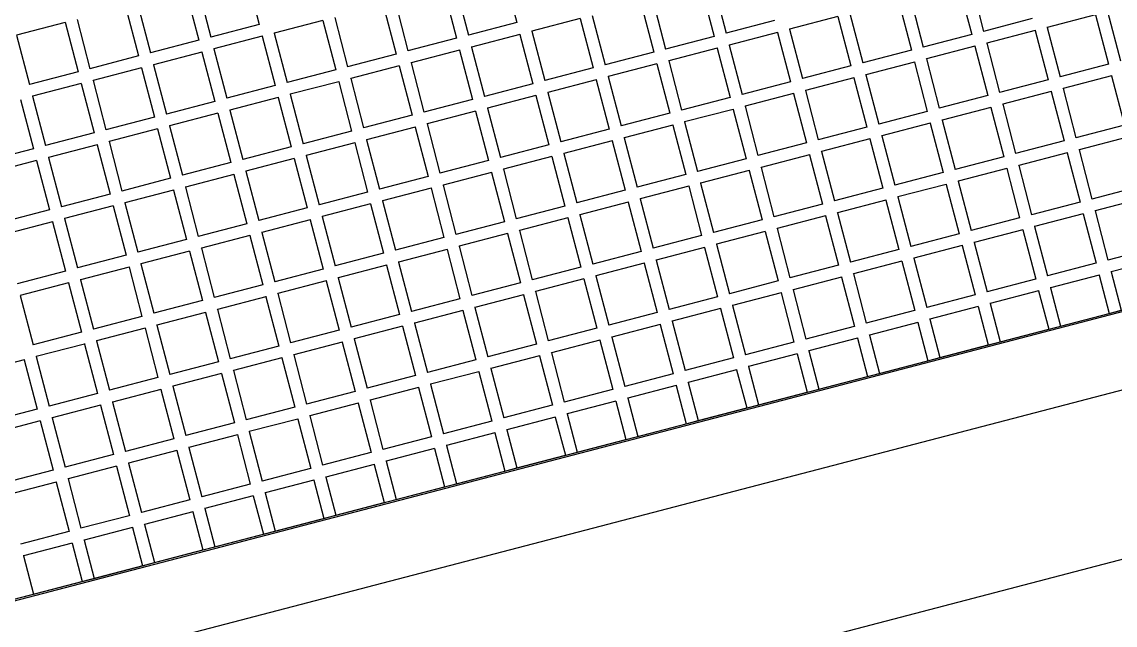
# Model space of a CAD drawing. Header units: inches. Extents: x -1841 to -80, y -100 to 1021.
# Drawn here: x -742.658 to -741.509, y 405.287 to 405.922 of the extents above; entities that cross this region are included whole.
import ezdxf

# ---------------------------------------------------------------- set-up
doc = ezdxf.new("R2010")
doc.units = ezdxf.units.IN
doc.header["$MEASUREMENT"] = 0
doc.layers.add('Edges', color=7, linetype='Continuous')

# ---------------------------------------------------------------- blocks, each defined once
blk = doc.blocks.new('infrared patio heater fr')
at = {"layer": 'Edges'}
for p, q in [((-50, 10.889), (50, 10.889)), ((-40, 8.228), (40, 8.228)), ((-40, 6.998), (40, 6.998)), ((38, 6.971), (-38, 6.971)), ((-21.9, 6.329), (-21.9, 6.971)), ((-21.701, 6.971), (-21.9, 6.971)), ((-21.699, 6.329), (-21.701, 6.971)), ((-20.887, 6.971), (-21.701, 6.971)), ((-20.887, 6.329), (-20.887, 6.971)), ((-20.687, 6.971), (-20.887, 6.971)), ((-20.686, 6.329), (-20.687, 6.971)), ((-19.874, 6.971), (-20.687, 6.971)), ((-19.874, 6.329), (-19.874, 6.971)), ((-19.674, 6.971), (-19.874, 6.971)), ((-19.673, 6.329), (-19.674, 6.971)), ((-18.86, 6.971), (-19.674, 6.971)), ((-18.86, 6.329), (-18.86, 6.971)), ((-18.661, 6.971), (-18.86, 6.971)), ((-18.659, 6.329), (-18.661, 6.971)), ((-17.847, 6.971), (-18.661, 6.971)), ((-17.847, 6.329), (-17.847, 6.971)), ((-17.647, 6.971), (-17.847, 6.971)), ((-17.646, 6.329), (-17.647, 6.971)), ((-16.834, 6.971), (-17.647, 6.971)), ((-16.834, 6.329), (-16.834, 6.971)), ((-16.634, 6.971), (-16.834, 6.971)), ((-16.633, 6.329), (-16.634, 6.971)), ((-15.82, 6.971), (-16.634, 6.971)), ((-15.82, 6.329), (-15.82, 6.971)), ((-15.621, 6.971), (-15.82, 6.971)), ((-15.619, 6.329), (-15.621, 6.971)), ((-14.807, 6.971), (-15.621, 6.971)), ((-14.807, 6.329), (-14.807, 6.971)), ((-14.607, 6.971), (-14.807, 6.971)), ((-14.606, 6.329), (-14.607, 6.971)), ((-13.794, 6.971), (-14.607, 6.971)), ((-13.794, 6.329), (-13.794, 6.971)), ((-13.594, 6.971), (-13.794, 6.971)), ((-13.593, 6.329), (-13.594, 6.971)), ((-12.78, 6.971), (-13.594, 6.971)), ((-12.78, 6.329), (-12.78, 6.971)), ((-12.581, 6.971), (-12.78, 6.971)), ((-12.579, 6.329), (-12.581, 6.971)), ((-11.767, 6.971), (-12.581, 6.971)), ((-11.767, 6.329), (-11.767, 6.971)), ((-11.567, 6.971), (-11.767, 6.971)), ((-11.566, 6.329), (-11.567, 6.971)), ((-10.754, 6.971), (-11.567, 6.971)), ((-10.754, 6.329), (-10.754, 6.971)), ((-10.554, 6.971), (-10.754, 6.971)), ((-10.553, 6.329), (-10.554, 6.971)), ((-9.74, 6.971), (-10.554, 6.971)), ((-9.74, 6.329), (-9.74, 6.971)), ((-9.541, 6.971), (-9.74, 6.971)), ((-9.539, 6.329), (-9.541, 6.971)), ((-8.727, 6.971), (-9.541, 6.971)), ((-8.727, 6.329), (-8.727, 6.971)), ((-8.527, 6.971), (-8.727, 6.971)), ((-8.526, 6.329), (-8.527, 6.971)), ((-7.714, 6.971), (-8.527, 6.971)), ((-7.714, 6.329), (-7.714, 6.971)), ((-7.514, 6.971), (-7.714, 6.971)), ((-7.513, 6.329), (-7.514, 6.971)), ((-6.7, 6.971), (-7.514, 6.971)), ((-6.7, 6.329), (-6.7, 6.971)), ((-6.501, 6.971), (-6.7, 6.971)), ((-6.499, 6.329), (-6.501, 6.971)), ((-5.687, 6.971), (-6.501, 6.971)), ((-5.687, 6.329), (-5.687, 6.971)), ((-5.487, 6.971), (-5.687, 6.971)), ((-5.486, 6.329), (-5.487, 6.971)), ((-4.674, 6.971), (-5.487, 6.971)), ((-4.674, 6.329), (-4.674, 6.971)), ((-4.474, 6.971), (-4.674, 6.971)), ((-4.473, 6.329), (-4.474, 6.971)), ((-3.66, 6.971), (-4.474, 6.971)), ((-3.66, 6.329), (-3.66, 6.971)), ((-3.461, 6.971), (-3.66, 6.971)), ((-22.713, 6.329), (-21.9, 6.329)), ((-21.9, 6.318), (-21.9, 6.329)), ((-21.701, 6.325), (-21.699, 6.329)), ((-21.699, 6.329), (-20.887, 6.329)), ((-20.887, 6.318), (-20.887, 6.329)), ((-20.687, 6.325), (-20.686, 6.329)), ((-20.686, 6.329), (-19.874, 6.329)), ((-19.874, 6.318), (-19.874, 6.329)), ((-19.674, 6.325), (-19.673, 6.329)), ((-19.673, 6.329), (-18.86, 6.329)), ((-18.86, 6.318), (-18.86, 6.329)), ((-18.661, 6.325), (-18.659, 6.329)), ((-18.659, 6.329), (-17.847, 6.329)), ((-17.847, 6.318), (-17.847, 6.329)), ((-17.647, 6.325), (-17.646, 6.329)), ((-17.646, 6.329), (-16.834, 6.329)), ((-16.834, 6.318), (-16.834, 6.329)), ((-16.634, 6.325), (-16.633, 6.329)), ((-16.633, 6.329), (-15.82, 6.329)), ((-15.82, 6.318), (-15.82, 6.329)), ((-15.621, 6.325), (-15.619, 6.329)), ((-15.619, 6.329), (-14.807, 6.329)), ((-14.807, 6.318), (-14.807, 6.329)), ((-14.607, 6.325), (-14.606, 6.329)), ((-14.606, 6.329), (-13.794, 6.329)), ((-13.794, 6.318), (-13.794, 6.329)), ((-13.594, 6.325), (-13.593, 6.329)), ((-13.593, 6.329), (-12.78, 6.329)), ((-12.78, 6.318), (-12.78, 6.329)), ((-12.581, 6.325), (-12.579, 6.329)), ((-12.579, 6.329), (-11.767, 6.329)), ((-11.767, 6.318), (-11.767, 6.329)), ((-11.567, 6.325), (-11.566, 6.329)), ((-11.566, 6.329), (-10.754, 6.329)), ((-10.754, 6.318), (-10.754, 6.329)), ((-10.554, 6.325), (-10.553, 6.329)), ((-10.553, 6.329), (-9.74, 6.329)), ((-9.74, 6.318), (-9.74, 6.329)), ((-9.541, 6.325), (-9.539, 6.329)), ((-9.539, 6.329), (-8.727, 6.329)), ((-8.727, 6.318), (-8.727, 6.329)), ((-8.527, 6.325), (-8.526, 6.329)), ((-8.526, 6.329), (-7.714, 6.329)), ((-7.714, 6.318), (-7.714, 6.329)), ((-7.514, 6.325), (-7.513, 6.329)), ((-7.513, 6.329), (-6.7, 6.329)), ((-6.7, 6.318), (-6.7, 6.329)), ((-6.501, 6.325), (-6.499, 6.329)), ((-6.499, 6.329), (-5.687, 6.329)), ((-5.687, 6.318), (-5.687, 6.329)), ((-5.487, 6.325), (-5.486, 6.329)), ((-5.486, 6.329), (-4.674, 6.329)), ((-4.674, 6.318), (-4.674, 6.329)), ((-4.474, 6.325), (-4.473, 6.329)), ((-4.473, 6.329), (-3.66, 6.329)), ((-3.66, 6.318), (-3.66, 6.329)), ((-22.711, 6.131), (-21.9, 6.131)), ((-21.9, 5.303), (-21.9, 6.131)), ((-21.699, 5.303), (-21.701, 6.131)), ((-21.698, 6.131), (-20.887, 6.131)), ((-20.887, 5.303), (-20.887, 6.131)), ((-20.686, 5.303), (-20.688, 6.131)), ((-20.685, 6.131), (-19.874, 6.131)), ((-19.874, 5.303), (-19.874, 6.131)), ((-19.673, 5.303), (-19.674, 6.131)), ((-19.671, 6.131), (-18.86, 6.131)), ((-18.86, 5.303), (-18.86, 6.131)), ((-18.659, 5.303), (-18.661, 6.131)), ((-18.658, 6.131), (-17.847, 6.131)), ((-17.847, 5.303), (-17.847, 6.131)), ((-17.646, 5.303), (-17.647, 6.131)), ((-17.645, 6.131), (-16.834, 6.131)), ((-16.834, 5.303), (-16.834, 6.131)), ((-16.633, 5.303), (-16.634, 6.131)), ((-16.631, 6.131), (-15.82, 6.131)), ((-15.82, 5.303), (-15.82, 6.131)), ((-15.619, 5.303), (-15.621, 6.131)), ((-15.618, 6.131), (-14.807, 6.131)), ((-14.807, 5.303), (-14.807, 6.131)), ((-14.606, 5.303), (-14.607, 6.131)), ((-14.605, 6.131), (-13.794, 6.131)), ((-13.794, 5.303), (-13.794, 6.131)), ((-13.593, 5.303), (-13.594, 6.131)), ((-13.591, 6.131), (-12.78, 6.131)), ((-12.78, 5.303), (-12.78, 6.131)), ((-12.579, 5.303), (-12.581, 6.131)), ((-12.578, 6.131), (-11.767, 6.131)), ((-11.767, 5.303), (-11.767, 6.131)), ((-11.566, 5.303), (-11.567, 6.131)), ((-11.565, 6.131), (-10.754, 6.131)), ((-10.754, 5.303), (-10.754, 6.131)), ((-10.553, 5.303), (-10.554, 6.131)), ((-10.551, 6.131), (-9.74, 6.131)), ((-9.74, 5.303), (-9.74, 6.131)), ((-9.539, 5.303), (-9.541, 6.131)), ((-9.538, 6.131), (-8.727, 6.131)), ((-8.727, 5.303), (-8.727, 6.131)), ((-8.526, 5.303), (-8.527, 6.131)), ((-8.525, 6.131), (-7.714, 6.131)), ((-7.714, 5.303), (-7.714, 6.131)), ((-7.513, 5.303), (-7.514, 6.131)), ((-7.511, 6.131), (-6.7, 6.131)), ((-6.7, 5.303), (-6.7, 6.131)), ((-6.499, 5.303), (-6.501, 6.131)), ((-6.498, 6.131), (-5.687, 6.131)), ((-5.687, 5.303), (-5.687, 6.131)), ((-5.486, 5.303), (-5.487, 6.131)), ((-5.485, 6.131), (-4.674, 6.131)), ((-4.674, 5.303), (-4.674, 6.131)), ((-4.473, 5.303), (-4.474, 6.131)), ((-4.471, 6.131), (-3.66, 6.131)), ((-22.713, 5.303), (-21.9, 5.303)), ((-21.9, 5.295), (-21.9, 5.303)), ((-21.701, 5.299), (-21.699, 5.303)), ((-21.699, 5.303), (-20.887, 5.303)), ((-20.887, 5.293), (-20.887, 5.303)), ((-20.687, 5.299), (-20.686, 5.303)), ((-20.686, 5.303), (-19.874, 5.303)), ((-19.874, 5.295), (-19.874, 5.303)), ((-19.674, 5.299), (-19.673, 5.303)), ((-19.673, 5.303), (-18.86, 5.303)), ((-18.86, 5.295), (-18.86, 5.303)), ((-18.661, 5.299), (-18.659, 5.303)), ((-18.659, 5.303), (-17.847, 5.303)), ((-17.847, 5.295), (-17.847, 5.303)), ((-17.647, 5.299), (-17.646, 5.303)), ((-17.646, 5.303), (-16.834, 5.303)), ((-16.834, 5.293), (-16.834, 5.303)), ((-16.634, 5.299), (-16.633, 5.303)), ((-16.633, 5.303), (-15.82, 5.303)), ((-15.82, 5.293), (-15.82, 5.303)), ((-15.621, 5.299), (-15.619, 5.303)), ((-15.619, 5.303), (-14.807, 5.303)), ((-14.807, 5.293), (-14.807, 5.303)), ((-14.607, 5.299), (-14.606, 5.303)), ((-14.606, 5.303), (-13.794, 5.303)), ((-13.794, 5.293), (-13.794, 5.303)), ((-13.594, 5.299), (-13.593, 5.303)), ((-13.593, 5.303), (-12.78, 5.303)), ((-12.78, 5.295), (-12.78, 5.303)), ((-12.581, 5.299), (-12.579, 5.303)), ((-12.579, 5.303), (-11.767, 5.303)), ((-11.767, 5.293), (-11.767, 5.303)), ((-11.567, 5.299), (-11.566, 5.303)), ((-11.566, 5.303), (-10.754, 5.303)), ((-10.754, 5.295), (-10.754, 5.303)), ((-10.554, 5.299), (-10.553, 5.303)), ((-10.553, 5.303), (-9.74, 5.303)), ((-9.74, 5.295), (-9.74, 5.303)), ((-9.541, 5.299), (-9.539, 5.303)), ((-9.539, 5.303), (-8.727, 5.303)), ((-8.727, 5.295), (-8.727, 5.303)), ((-8.527, 5.299), (-8.526, 5.303)), ((-8.526, 5.303), (-7.714, 5.303)), ((-7.714, 5.295), (-7.714, 5.303)), ((-7.514, 5.299), (-7.513, 5.303)), ((-7.513, 5.303), (-6.7, 5.303)), ((-6.7, 5.295), (-6.7, 5.303)), ((-6.501, 5.299), (-6.499, 5.303)), ((-6.499, 5.303), (-5.687, 5.303)), ((-5.687, 5.295), (-5.687, 5.303)), ((-5.487, 5.299), (-5.486, 5.303)), ((-5.486, 5.303), (-4.674, 5.303)), ((-4.674, 5.295), (-4.674, 5.303)), ((-4.474, 5.299), (-4.473, 5.303)), ((-4.473, 5.303), (-3.66, 5.303)), ((-22.714, 5.105), (-21.9, 5.105)), ((-21.9, 4.277), (-21.9, 5.105)), ((-21.701, 5.105), (-20.887, 5.105)), ((-21.699, 4.277), (-21.701, 5.105)), ((-20.887, 4.277), (-20.887, 5.105)), ((-20.687, 5.105), (-19.874, 5.105)), ((-20.686, 4.277), (-20.687, 5.105)), ((-19.874, 4.277), (-19.874, 5.105)), ((-19.674, 5.105), (-18.86, 5.105)), ((-19.673, 4.277), (-19.674, 5.105)), ((-18.86, 4.277), (-18.86, 5.105)), ((-18.661, 5.105), (-17.847, 5.105)), ((-18.659, 4.277), (-18.661, 5.105)), ((-17.847, 4.277), (-17.847, 5.105)), ((-17.647, 5.105), (-16.834, 5.105)), ((-17.646, 4.277), (-17.647, 5.105)), ((-16.834, 4.277), (-16.834, 5.105)), ((-16.634, 5.105), (-15.82, 5.105)), ((-16.633, 4.277), (-16.634, 5.105)), ((-15.82, 4.277), (-15.82, 5.105)), ((-15.621, 5.105), (-14.807, 5.105)), ((-15.619, 4.277), (-15.621, 5.105)), ((-14.807, 4.277), (-14.807, 5.105)), ((-14.607, 5.105), (-13.794, 5.105)), ((-14.606, 4.277), (-14.607, 5.105)), ((-13.794, 4.277), (-13.794, 5.105)), ((-13.594, 5.105), (-12.78, 5.105)), ((-13.593, 4.277), (-13.594, 5.105)), ((-12.78, 4.277), (-12.78, 5.105)), ((-12.581, 5.105), (-11.767, 5.105)), ((-12.579, 4.277), (-12.581, 5.105)), ((-11.767, 4.277), (-11.767, 5.105)), ((-11.567, 5.105), (-10.754, 5.105)), ((-11.566, 4.277), (-11.567, 5.105)), ((-10.754, 4.277), (-10.754, 5.105)), ((-10.554, 5.105), (-9.74, 5.105)), ((-10.553, 4.277), (-10.554, 5.105)), ((-9.74, 4.277), (-9.74, 5.105)), ((-9.541, 5.105), (-8.727, 5.105)), ((-9.539, 4.277), (-9.541, 5.105)), ((-8.727, 4.277), (-8.727, 5.105)), ((-8.528, 5.105), (-7.714, 5.105)), ((-8.526, 4.277), (-8.528, 5.105)), ((-7.714, 4.277), (-7.714, 5.105)), ((-7.515, 5.105), (-6.7, 5.105)), ((-7.513, 4.277), (-7.515, 5.105)), ((-6.7, 4.277), (-6.7, 5.105)), ((-6.502, 5.105), (-5.687, 5.105)), ((-6.499, 4.277), (-6.502, 5.105)), ((-5.687, 4.277), (-5.687, 5.105)), ((-5.488, 5.105), (-4.674, 5.105)), ((-5.486, 4.277), (-5.488, 5.105)), ((-4.674, 4.277), (-4.674, 5.105)), ((-4.474, 5.105), (-3.66, 5.105)), ((-4.473, 4.277), (-4.474, 5.105)), ((-22.713, 4.277), (-21.9, 4.277)), ((-21.9, 4.269), (-21.9, 4.277)), ((-21.701, 4.273), (-21.699, 4.277)), ((-21.699, 4.277), (-20.887, 4.277)), ((-20.887, 4.269), (-20.887, 4.277)), ((-20.687, 4.273), (-20.686, 4.277)), ((-20.686, 4.277), (-19.874, 4.277)), ((-19.874, 4.269), (-19.874, 4.277)), ((-19.674, 4.273), (-19.673, 4.277)), ((-19.673, 4.277), (-18.86, 4.277)), ((-18.86, 4.269), (-18.86, 4.277)), ((-18.661, 4.273), (-18.659, 4.277)), ((-18.659, 4.277), (-17.847, 4.277)), ((-17.847, 4.267), (-17.847, 4.277)), ((-17.647, 4.273), (-17.646, 4.277)), ((-17.646, 4.277), (-16.834, 4.277)), ((-16.834, 4.269), (-16.834, 4.277)), ((-16.634, 4.273), (-16.633, 4.277)), ((-16.633, 4.277), (-15.82, 4.277)), ((-15.82, 4.269), (-15.82, 4.277)), ((-15.621, 4.273), (-15.619, 4.277)), ((-15.619, 4.277), (-14.807, 4.277)), ((-14.807, 4.267), (-14.807, 4.277)), ((-14.607, 4.273), (-14.606, 4.277)), ((-14.606, 4.277), (-13.794, 4.277)), ((-13.794, 4.269), (-13.794, 4.277)), ((-13.594, 4.273), (-13.593, 4.277)), ((-13.593, 4.277), (-12.78, 4.277)), ((-12.78, 4.269), (-12.78, 4.277)), ((-12.581, 4.273), (-12.579, 4.277)), ((-12.579, 4.277), (-11.767, 4.277)), ((-11.767, 4.269), (-11.767, 4.277)), ((-11.567, 4.273), (-11.566, 4.277)), ((-11.566, 4.277), (-10.754, 4.277)), ((-10.754, 4.267), (-10.754, 4.277)), ((-10.554, 4.273), (-10.553, 4.277)), ((-10.553, 4.277), (-9.74, 4.277)), ((-9.74, 4.269), (-9.74, 4.277)), ((-9.541, 4.273), (-9.539, 4.277)), ((-9.539, 4.277), (-8.727, 4.277)), ((-8.727, 4.267), (-8.727, 4.277)), ((-8.527, 4.273), (-8.526, 4.277)), ((-8.526, 4.277), (-7.714, 4.277)), ((-7.714, 4.269), (-7.714, 4.277)), ((-7.514, 4.273), (-7.513, 4.277)), ((-7.513, 4.277), (-6.7, 4.277)), ((-6.7, 4.269), (-6.7, 4.277)), ((-6.501, 4.273), (-6.499, 4.277)), ((-6.499, 4.277), (-5.687, 4.277)), ((-5.687, 4.269), (-5.687, 4.277)), ((-5.487, 4.273), (-5.486, 4.277)), ((-5.486, 4.277), (-4.674, 4.277)), ((-4.674, 4.269), (-4.674, 4.277)), ((-4.474, 4.273), (-4.473, 4.277)), ((-4.473, 4.277), (-3.66, 4.277)), ((-22.714, 4.079), (-21.9, 4.079)), ((-22.713, 3.251), (-22.714, 4.079)), ((-21.9, 3.251), (-21.9, 4.079)), ((-21.701, 4.079), (-20.887, 4.079)), ((-21.7, 3.251), (-21.701, 4.079)), ((-20.887, 3.251), (-20.887, 4.079)), ((-20.687, 4.079), (-19.874, 4.079)), ((-20.686, 3.251), (-20.687, 4.079)), ((-19.874, 3.251), (-19.874, 4.079)), ((-19.674, 4.079), (-18.86, 4.079)), ((-19.673, 3.251), (-19.674, 4.079)), ((-18.86, 3.251), (-18.86, 4.079)), ((-18.661, 4.079), (-17.847, 4.079)), ((-18.66, 3.251), (-18.661, 4.079)), ((-17.847, 3.251), (-17.847, 4.079)), ((-17.647, 4.079), (-16.834, 4.079)), ((-17.646, 3.251), (-17.647, 4.079)), ((-16.834, 3.251), (-16.834, 4.079)), ((-16.634, 4.079), (-15.82, 4.079)), ((-16.633, 3.251), (-16.634, 4.079)), ((-15.82, 3.251), (-15.82, 4.079)), ((-15.621, 4.079), (-14.807, 4.079)), ((-15.62, 3.251), (-15.621, 4.079)), ((-14.807, 3.251), (-14.807, 4.079)), ((-14.607, 4.079), (-13.794, 4.079)), ((-14.606, 3.251), (-14.607, 4.079)), ((-13.794, 3.251), (-13.794, 4.079)), ((-13.594, 4.079), (-12.78, 4.079)), ((-13.593, 3.251), (-13.594, 4.079)), ((-12.78, 3.251), (-12.78, 4.079)), ((-12.581, 4.079), (-11.767, 4.079)), ((-12.58, 3.251), (-12.581, 4.079)), ((-11.767, 3.251), (-11.767, 4.079)), ((-11.567, 4.079), (-10.754, 4.079)), ((-11.566, 3.251), (-11.567, 4.079)), ((-10.754, 3.251), (-10.754, 4.079)), ((-10.554, 4.079), (-9.74, 4.079)), ((-10.553, 3.251), (-10.554, 4.079)), ((-9.74, 3.251), (-9.74, 4.079)), ((-9.541, 4.079), (-8.727, 4.079)), ((-9.54, 3.251), (-9.541, 4.079)), ((-8.727, 3.251), (-8.727, 4.079)), ((-8.527, 4.079), (-7.714, 4.079)), ((-8.526, 3.251), (-8.527, 4.079)), ((-7.714, 3.251), (-7.714, 4.079)), ((-7.514, 4.079), (-6.7, 4.079)), ((-7.513, 3.251), (-7.514, 4.079)), ((-6.7, 3.251), (-6.7, 4.079)), ((-6.501, 4.079), (-5.687, 4.079)), ((-6.5, 3.251), (-6.501, 4.079)), ((-5.687, 3.251), (-5.687, 4.079)), ((-5.487, 4.079), (-4.674, 4.079)), ((-5.486, 3.251), (-5.487, 4.079)), ((-4.674, 3.251), (-4.674, 4.079)), ((-4.474, 4.079), (-3.66, 4.079)), ((-4.473, 3.251), (-4.474, 4.079)), ((-22.714, 3.245), (-22.713, 3.251)), ((-22.713, 3.251), (-21.9, 3.251)), ((-21.9, 3.242), (-21.9, 3.251)), ((-21.701, 3.245), (-21.7, 3.251)), ((-21.7, 3.251), (-20.887, 3.251)), ((-20.887, 3.242), (-20.887, 3.251)), ((-20.687, 3.245), (-20.686, 3.251)), ((-20.686, 3.251), (-19.874, 3.251)), ((-19.874, 3.242), (-19.874, 3.251)), ((-19.674, 3.245), (-19.673, 3.251)), ((-19.673, 3.251), (-18.86, 3.251)), ((-18.86, 3.242), (-18.86, 3.251)), ((-18.661, 3.245), (-18.66, 3.251)), ((-18.66, 3.251), (-17.847, 3.251)), ((-17.847, 3.242), (-17.847, 3.251)), ((-17.647, 3.245), (-17.646, 3.251)), ((-17.646, 3.251), (-16.834, 3.251)), ((-16.834, 3.242), (-16.834, 3.251)), ((-16.634, 3.245), (-16.633, 3.251)), ((-16.633, 3.251), (-15.82, 3.251)), ((-15.82, 3.242), (-15.82, 3.251)), ((-15.621, 3.245), (-15.62, 3.251)), ((-15.62, 3.251), (-14.807, 3.251)), ((-14.807, 3.242), (-14.807, 3.251)), ((-14.607, 3.245), (-14.606, 3.251)), ((-14.606, 3.251), (-13.794, 3.251)), ((-13.794, 3.242), (-13.794, 3.251)), ((-13.594, 3.245), (-13.593, 3.251)), ((-13.593, 3.251), (-12.78, 3.251)), ((-12.78, 3.242), (-12.78, 3.251)), ((-12.581, 3.245), (-12.58, 3.251)), ((-12.58, 3.251), (-11.767, 3.251)), ((-11.767, 3.242), (-11.767, 3.251)), ((-11.567, 3.245), (-11.566, 3.251)), ((-11.566, 3.251), (-10.754, 3.251)), ((-10.754, 3.242), (-10.754, 3.251)), ((-10.554, 3.245), (-10.553, 3.251)), ((-10.553, 3.251), (-9.74, 3.251)), ((-9.74, 3.242), (-9.74, 3.251)), ((-9.541, 3.245), (-9.54, 3.251)), ((-9.54, 3.251), (-8.727, 3.251)), ((-8.727, 3.242), (-8.727, 3.251)), ((-8.527, 3.245), (-8.526, 3.251)), ((-8.526, 3.251), (-7.714, 3.251)), ((-7.714, 3.242), (-7.714, 3.251)), ((-7.514, 3.245), (-7.513, 3.251)), ((-7.513, 3.251), (-6.7, 3.251)), ((-6.7, 3.242), (-6.7, 3.251)), ((-6.501, 3.245), (-6.5, 3.251)), ((-6.5, 3.251), (-5.687, 3.251)), ((-5.687, 3.242), (-5.687, 3.251)), ((-5.487, 3.245), (-5.486, 3.251)), ((-5.486, 3.251), (-4.674, 3.251)), ((-4.674, 3.242), (-4.674, 3.251)), ((-4.474, 3.245), (-4.473, 3.251)), ((-4.473, 3.251), (-3.66, 3.251)), ((-22.914, 2.225), (-22.914, 3.053)), ((-22.714, 3.053), (-21.9, 3.053)), ((-22.713, 2.225), (-22.714, 3.053)), ((-21.9, 2.225), (-21.9, 3.053)), ((-21.701, 3.053), (-20.885, 3.053)), ((-21.7, 2.225), (-21.701, 3.053)), ((-20.887, 2.225), (-20.885, 3.053)), ((-20.687, 3.053), (-19.872, 3.053)), ((-20.686, 2.225), (-20.687, 3.053)), ((-19.874, 2.225), (-19.872, 3.053)), ((-19.674, 3.053), (-18.859, 3.053)), ((-19.673, 2.225), (-19.674, 3.053)), ((-18.86, 2.225), (-18.859, 3.053)), ((-18.661, 3.053), (-17.845, 3.053)), ((-18.66, 2.225), (-18.661, 3.053)), ((-17.847, 2.225), (-17.845, 3.053)), ((-17.647, 3.053), (-16.834, 3.053)), ((-17.646, 2.225), (-17.647, 3.053)), ((-16.834, 2.225), (-16.834, 3.053)), ((-16.634, 3.053), (-15.82, 3.053)), ((-16.633, 2.225), (-16.634, 3.053)), ((-15.82, 2.225), (-15.82, 3.053)), ((-15.621, 3.053), (-14.805, 3.053)), ((-15.62, 2.225), (-15.621, 3.053)), ((-14.807, 2.225), (-14.805, 3.053)), ((-14.607, 3.053), (-13.794, 3.053)), ((-14.606, 2.225), (-14.607, 3.053)), ((-13.794, 2.225), (-13.794, 3.053)), ((-13.594, 3.053), (-12.78, 3.053)), ((-13.593, 2.225), (-13.594, 3.053)), ((-12.78, 2.225), (-12.78, 3.053)), ((-12.581, 3.053), (-11.767, 3.053)), ((-12.58, 2.225), (-12.581, 3.053)), ((-11.767, 2.225), (-11.767, 3.053)), ((-11.567, 3.053), (-10.752, 3.053)), ((-11.566, 2.225), (-11.567, 3.053)), ((-10.754, 2.225), (-10.752, 3.053)), ((-10.554, 3.053), (-9.74, 3.053)), ((-10.553, 2.225), (-10.554, 3.053)), ((-9.74, 2.225), (-9.74, 3.053)), ((-9.541, 3.053), (-8.727, 3.053)), ((-9.54, 2.225), (-9.541, 3.053)), ((-8.727, 2.225), (-8.727, 3.053)), ((-8.527, 3.053), (-7.714, 3.053)), ((-8.526, 2.225), (-8.527, 3.053)), ((-7.714, 2.225), (-7.714, 3.053)), ((-7.514, 3.053), (-6.7, 3.053)), ((-7.513, 2.225), (-7.514, 3.053)), ((-6.7, 2.225), (-6.7, 3.053)), ((-6.501, 3.053), (-5.687, 3.053)), ((-6.5, 2.225), (-6.501, 3.053)), ((-5.687, 2.225), (-5.687, 3.053)), ((-5.487, 3.053), (-4.674, 3.053)), ((-5.486, 2.225), (-5.487, 3.053)), ((-4.674, 2.225), (-4.674, 3.053)), ((-22.713, 2.225), (-21.9, 2.225)), ((-21.9, 2.218), (-21.9, 2.225)), ((-21.701, 2.221), (-21.7, 2.225)), ((-21.7, 2.225), (-20.887, 2.225)), ((-20.887, 2.218), (-20.887, 2.225)), ((-20.687, 2.221), (-20.686, 2.225)), ((-20.686, 2.225), (-19.874, 2.225)), ((-19.874, 2.218), (-19.874, 2.225)), ((-19.674, 2.221), (-19.673, 2.225)), ((-19.673, 2.225), (-18.86, 2.225)), ((-18.86, 2.217), (-18.86, 2.225)), ((-18.661, 2.221), (-18.66, 2.225)), ((-18.66, 2.225), (-17.847, 2.225)), ((-17.847, 2.218), (-17.847, 2.225)), ((-17.647, 2.221), (-17.646, 2.225)), ((-17.646, 2.225), (-16.834, 2.225)), ((-16.834, 2.218), (-16.834, 2.225)), ((-16.634, 2.221), (-16.633, 2.225)), ((-16.633, 2.225), (-15.82, 2.225)), ((-15.82, 2.218), (-15.82, 2.225)), ((-15.621, 2.221), (-15.62, 2.225)), ((-15.62, 2.225), (-14.807, 2.225)), ((-14.807, 2.217), (-14.807, 2.225)), ((-14.607, 2.221), (-14.606, 2.225)), ((-14.606, 2.225), (-13.794, 2.225)), ((-13.794, 2.218), (-13.794, 2.225)), ((-13.594, 2.221), (-13.593, 2.225)), ((-13.593, 2.225), (-12.78, 2.225)), ((-12.78, 2.218), (-12.78, 2.225)), ((-12.581, 2.221), (-12.58, 2.225)), ((-12.58, 2.225), (-11.767, 2.225)), ((-11.767, 2.218), (-11.767, 2.225)), ((-11.567, 2.221), (-11.566, 2.225)), ((-11.566, 2.225), (-10.754, 2.225)), ((-10.754, 2.217), (-10.754, 2.225)), ((-10.554, 2.221), (-10.553, 2.225)), ((-10.553, 2.225), (-9.74, 2.225)), ((-9.74, 2.217), (-9.74, 2.225)), ((-9.541, 2.221), (-9.54, 2.225)), ((-9.54, 2.225), (-8.727, 2.225)), ((-8.727, 2.217), (-8.727, 2.225)), ((-8.527, 2.221), (-8.526, 2.225)), ((-8.526, 2.225), (-7.714, 2.225)), ((-7.714, 2.217), (-7.714, 2.225)), ((-7.514, 2.221), (-7.513, 2.225)), ((-7.513, 2.225), (-6.7, 2.225)), ((-6.7, 2.218), (-6.7, 2.225)), ((-6.501, 2.221), (-6.5, 2.225)), ((-6.5, 2.225), (-5.687, 2.225)), ((-5.687, 2.218), (-5.687, 2.225)), ((-5.487, 2.221), (-5.486, 2.225)), ((-5.486, 2.225), (-4.674, 2.225)), ((-21.701, 2.027), (-20.885, 2.027)), ((-20.887, 1.199), (-20.885, 2.027)), ((-20.687, 2.027), (-19.874, 2.027)), ((-20.686, 1.199), (-20.687, 2.027)), ((-19.874, 1.199), (-19.874, 2.027)), ((-19.674, 2.027), (-18.86, 2.027)), ((-19.673, 1.199), (-19.674, 2.027)), ((-18.86, 1.199), (-18.86, 2.027)), ((-18.661, 2.027), (-17.847, 2.027)), ((-18.66, 1.199), (-18.661, 2.027)), ((-17.847, 1.199), (-17.847, 2.027)), ((-17.647, 2.027), (-16.834, 2.027)), ((-17.646, 1.199), (-17.647, 2.027)), ((-16.834, 1.199), (-16.834, 2.027)), ((-16.634, 2.027), (-15.818, 2.027)), ((-16.633, 1.199), (-16.634, 2.027)), ((-15.82, 1.199), (-15.818, 2.027)), ((-15.621, 2.027), (-14.807, 2.027)), ((-15.62, 1.199), (-15.621, 2.027)), ((-14.807, 1.199), (-14.807, 2.027)), ((-14.607, 2.027), (-13.794, 2.027)), ((-14.606, 1.199), (-14.607, 2.027)), ((-13.794, 1.199), (-13.794, 2.027)), ((-13.594, 2.027), (-12.78, 2.027)), ((-13.593, 1.199), (-13.594, 2.027)), ((-12.78, 1.199), (-12.78, 2.027)), ((-12.581, 2.027), (-11.767, 2.027)), ((-12.58, 1.199), (-12.581, 2.027)), ((-11.767, 1.199), (-11.767, 2.027)), ((-11.567, 2.027), (-10.752, 2.027)), ((-11.566, 1.199), (-11.567, 2.027)), ((-10.754, 1.199), (-10.752, 2.027)), ((-10.554, 2.027), (-9.74, 2.027)), ((-10.553, 1.199), (-10.554, 2.027)), ((-9.74, 1.199), (-9.74, 2.027)), ((-9.541, 2.027), (-8.727, 2.027)), ((-9.54, 1.199), (-9.541, 2.027)), ((-8.727, 1.199), (-8.727, 2.027)), ((-8.527, 2.027), (-7.714, 2.027)), ((-8.526, 1.199), (-8.527, 2.027)), ((-7.714, 1.199), (-7.714, 2.027)), ((-7.514, 2.027), (-6.7, 2.027)), ((-7.513, 1.199), (-7.514, 2.027)), ((-6.7, 1.199), (-6.7, 2.027)), ((-6.501, 2.027), (-5.687, 2.027)), ((-6.5, 1.199), (-6.501, 2.027)), ((-5.687, 1.199), (-5.687, 2.027)), ((-5.487, 2.027), (-4.674, 2.027)), ((-5.486, 1.199), (-5.487, 2.027)), ((-18.66, 1.199), (-17.847, 1.199)), ((-17.847, 1.193), (-17.847, 1.199)), ((-17.647, 1.196), (-17.646, 1.199)), ((-17.646, 1.199), (-16.834, 1.199)), ((-16.834, 1.193), (-16.834, 1.199)), ((-16.634, 1.196), (-16.633, 1.199)), ((-16.633, 1.199), (-15.82, 1.199)), ((-15.82, 1.193), (-15.82, 1.199)), ((-15.621, 1.196), (-15.62, 1.199)), ((-15.62, 1.199), (-14.807, 1.199)), ((-14.807, 1.193), (-14.807, 1.199)), ((-14.607, 1.196), (-14.606, 1.199)), ((-14.606, 1.199), (-13.794, 1.199)), ((-13.794, 1.193), (-13.794, 1.199)), ((-13.594, 1.196), (-13.593, 1.199)), ((-13.593, 1.199), (-12.78, 1.199)), ((-12.78, 1.193), (-12.78, 1.199)), ((-12.581, 1.196), (-12.58, 1.199)), ((-12.58, 1.199), (-11.767, 1.199)), ((-11.767, 1.193), (-11.767, 1.199)), ((-11.567, 1.196), (-11.566, 1.199)), ((-11.566, 1.199), (-10.754, 1.199)), ((-10.754, 1.193), (-10.754, 1.199)), ((-10.554, 1.196), (-10.553, 1.199)), ((-10.553, 1.199), (-9.74, 1.199)), ((-9.74, 1.193), (-9.74, 1.199)), ((-9.541, 1.196), (-9.54, 1.199)), ((-9.54, 1.199), (-8.727, 1.199)), ((-8.727, 1.193), (-8.727, 1.199)), ((-8.527, 1.196), (-8.526, 1.199)), ((-8.526, 1.199), (-7.714, 1.199)), ((-7.714, 1.193), (-7.714, 1.199)), ((-7.514, 1.196), (-7.513, 1.199)), ((-7.513, 1.199), (-6.7, 1.199)), ((-6.7, 1.193), (-6.7, 1.199)), ((-6.501, 1.196), (-6.5, 1.199)), ((-6.5, 1.199), (-5.687, 1.199)), ((-5.687, 1.193), (-5.687, 1.199)), ((-5.487, 1.196), (-5.486, 1.199)), ((-5.486, 1.199), (-4.674, 1.199)), ((-17.647, 1.001), (-16.834, 1.001)), ((-16.834, 0.173), (-16.834, 1.001)), ((-16.634, 1.001), (-15.818, 1.001)), ((-16.633, 0.173), (-16.634, 1.001)), ((-15.82, 0.173), (-15.818, 1.001)), ((-15.621, 1.001), (-14.805, 1.001)), ((-15.62, 0.173), (-15.621, 1.001)), ((-14.807, 0.173), (-14.805, 1.001)), ((-14.607, 1.001), (-13.794, 1.001)), ((-14.606, 0.173), (-14.607, 1.001)), ((-13.794, 0.173), (-13.794, 1.001)), ((-13.594, 1.001), (-12.78, 1.001)), ((-13.593, 0.173), (-13.594, 1.001)), ((-12.78, 0.173), (-12.78, 1.001)), ((-12.581, 1.001), (-11.767, 1.001)), ((-12.58, 0.173), (-12.581, 1.001)), ((-11.767, 0.173), (-11.767, 1.001)), ((-11.567, 1.001), (-10.754, 1.001)), ((-11.566, 0.173), (-11.567, 1.001)), ((-10.754, 0.173), (-10.754, 1.001)), ((-10.554, 1.001), (-9.74, 1.001)), ((-10.553, 0.173), (-10.554, 1.001)), ((-9.74, 0.173), (-9.74, 1.001)), ((-9.541, 1.001), (-8.727, 1.001)), ((-9.54, 0.173), (-9.541, 1.001)), ((-8.727, 0.173), (-8.727, 1.001)), ((-8.527, 1.001), (-7.714, 1.001)), ((-8.526, 0.173), (-8.527, 1.001)), ((-7.714, 0.173), (-7.714, 1.001)), ((-7.514, 1.001), (-6.7, 1.001)), ((-7.513, 0.173), (-7.514, 1.001)), ((-6.7, 0.173), (-6.7, 1.001)), ((-6.501, 1.001), (-5.687, 1.001)), ((-6.5, 0.173), (-6.501, 1.001)), ((-5.687, 0.173), (-5.687, 1.001)), ((-5.487, 1.001), (-4.674, 1.001)), ((-5.486, 0.173), (-5.487, 1.001)), ((-14.606, 0.173), (-13.794, 0.173)), ((-13.794, 0.167), (-13.794, 0.173)), ((-13.594, 0.17), (-13.593, 0.173)), ((-13.593, 0.173), (-12.78, 0.173)), ((-12.78, 0.167), (-12.78, 0.173)), ((-12.581, 0.17), (-12.58, 0.173)), ((-12.58, 0.173), (-11.767, 0.173)), ((-11.767, 0.167), (-11.767, 0.173)), ((-11.567, 0.17), (-11.566, 0.173)), ((-11.566, 0.173), (-10.754, 0.173)), ((-10.754, 0.167), (-10.754, 0.173)), ((-10.554, 0.17), (-10.553, 0.173)), ((-10.553, 0.173), (-9.74, 0.173)), ((-9.74, 0.167), (-9.74, 0.173)), ((-9.541, 0.17), (-9.54, 0.173)), ((-9.54, 0.173), (-8.727, 0.173)), ((-8.727, 0.167), (-8.727, 0.173)), ((-8.527, 0.17), (-8.526, 0.173)), ((-8.526, 0.173), (-7.714, 0.173)), ((-7.714, 0.167), (-7.714, 0.173)), ((-7.514, 0.17), (-7.513, 0.173)), ((-7.513, 0.173), (-6.7, 0.173)), ((-6.7, 0.167), (-6.7, 0.173)), ((-6.501, 0.17), (-6.5, 0.173)), ((-6.5, 0.173), (-5.687, 0.173)), ((-5.687, 0.167), (-5.687, 0.173)), ((-5.487, 0.17), (-5.486, 0.173)), ((-5.486, 0.173), (-4.674, 0.173)), ((-13.594, -0.026), (-12.78, -0.025)), ((-13.592, -0.853), (-13.594, -0.026)), ((-12.78, -0.853), (-12.78, -0.025)), ((-12.581, -0.026), (-11.767, -0.025)), ((-12.579, -0.853), (-12.581, -0.026)), ((-11.767, -0.853), (-11.767, -0.025)), ((-11.567, -0.026), (-10.754, -0.025)), ((-11.566, -0.853), (-11.567, -0.026)), ((-10.754, -0.853), (-10.754, -0.025)), ((-10.554, -0.026), (-9.74, -0.025)), ((-10.552, -0.853), (-10.554, -0.026)), ((-9.74, -0.853), (-9.74, -0.025)), ((-9.541, -0.026), (-8.727, -0.025)), ((-9.539, -0.853), (-9.541, -0.026)), ((-8.727, -0.853), (-8.727, -0.025)), ((-8.527, -0.026), (-7.714, -0.025)), ((-8.526, -0.853), (-8.527, -0.026)), ((-7.714, -0.853), (-7.714, -0.025)), ((-7.514, -0.026), (-6.7, -0.025)), ((-7.512, -0.853), (-7.514, -0.026)), ((-6.7, -0.853), (-6.7, -0.025)), ((-6.501, -0.026), (-5.687, -0.025)), ((-6.499, -0.853), (-6.501, -0.026)), ((-5.687, -0.853), (-5.687, -0.025)), ((-5.487, -0.026), (-4.674, -0.025)), ((-5.486, -0.853), (-5.487, -0.026)), ((-10.552, -0.853), (-9.74, -0.853)), ((-9.74, -0.859), (-9.74, -0.853)), ((-9.541, -0.855), (-9.539, -0.853)), ((-9.539, -0.853), (-8.727, -0.853)), ((-8.727, -0.859), (-8.727, -0.853)), ((-8.527, -0.855), (-8.526, -0.853)), ((-8.526, -0.853), (-7.714, -0.853)), ((-7.714, -0.859), (-7.714, -0.853)), ((-7.514, -0.855), (-7.512, -0.853)), ((-7.512, -0.853), (-6.7, -0.853)), ((-6.7, -0.859), (-6.7, -0.853)), ((-6.501, -0.855), (-6.499, -0.853)), ((-6.499, -0.853), (-5.687, -0.853)), ((-5.687, -0.859), (-5.687, -0.853)), ((-9.541, -1.052), (-8.727, -1.051)), ((-9.541, -1.881), (-9.541, -1.052)), ((-8.727, -1.879), (-8.727, -1.051)), ((-8.527, -1.052), (-7.714, -1.051)), ((-8.527, -1.881), (-8.527, -1.052)), ((-7.714, -1.879), (-7.714, -1.051)), ((-7.514, -1.052), (-6.7, -1.051)), ((-7.514, -1.881), (-7.514, -1.052)), ((-6.7, -1.879), (-6.7, -1.051)), ((-6.501, -1.052), (-5.687, -1.051)), ((-6.501, -1.881), (-6.501, -1.052)), ((-5.687, -1.879), (-5.687, -1.051)), ((-6.498, -1.879), (-5.687, -1.879))]:
    blk.add_line(p, q, dxfattribs=at)

msp = doc.modelspace()

# ---------------------------------------------------------------- block references
at = {"color": 7, "lineweight": 25, "xscale": 0.06475844456677302, "yscale": 0.06475844456677302, "zscale": 0.06475844456677302, "rotation": 194.6356781091594}
msp.add_blockref('infrared patio heater fr', (-742.989, 405.6969), dxfattribs=at)

doc.saveas('drawing.dxf')
